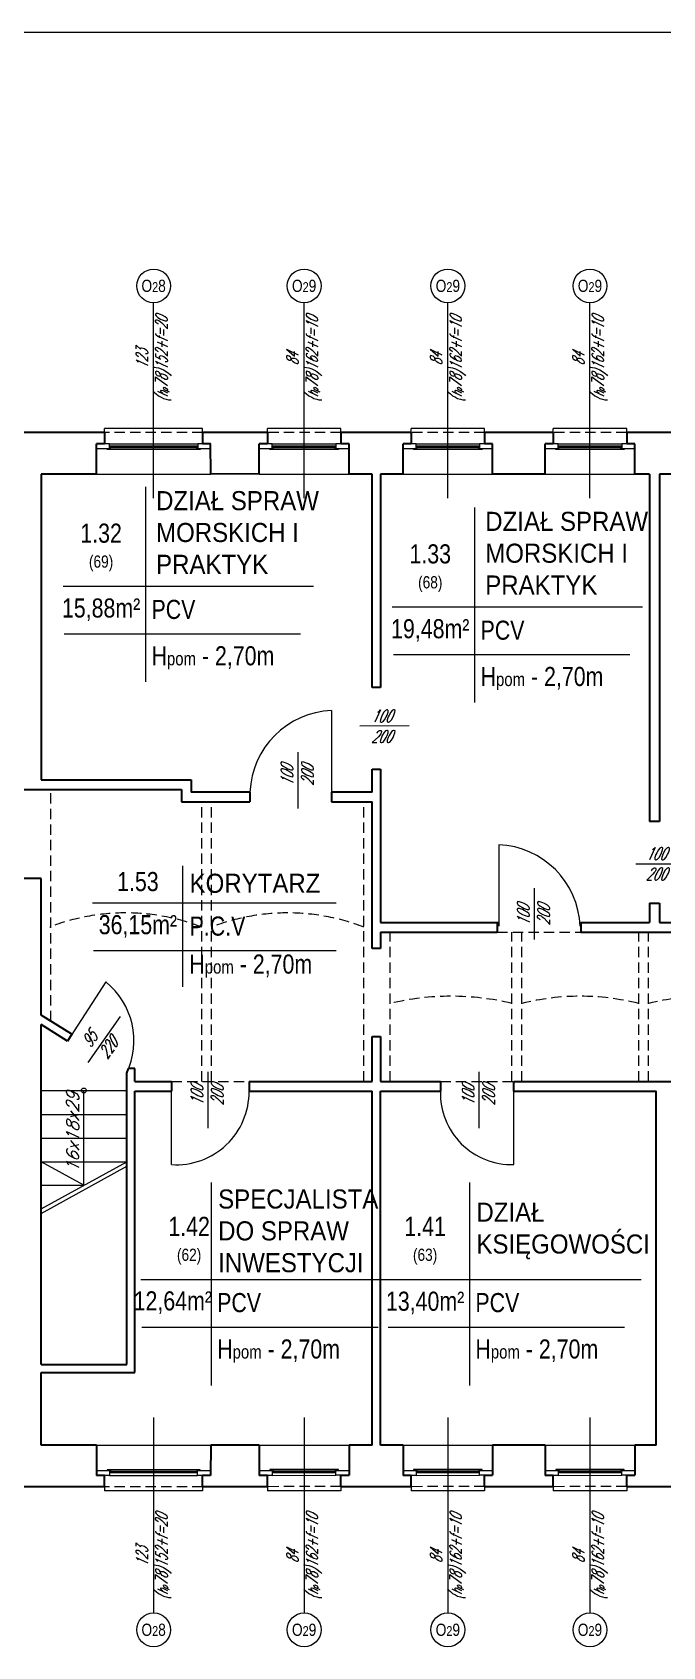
# Model space of a CAD drawing. Header units: millimetres. Extents: x -18485 to 40303, y -22087 to 35064.
# Drawn here: x 4046 to 4818, y 17702 to 19682 of the extents above; entities that cross this region are included whole.
import ezdxf

# ---------------------------------------------------------------- set-up
doc = ezdxf.new("R2010")
doc.units = ezdxf.units.MM
doc.linetypes.add('DASHED', pattern=[19.05, 12.7, -6.35])
for name, color, linetype, lineweight in [('01 parter - ściany', 2, 'Continuous', 25), ('03-01_okna', 5, 'Continuous', 15), ('03_drzwi', 1, 'Continuous', 0), ('04-1_widok', 251, 'Continuous', 5), ('04-2_nad', 251, 'DASHED', 5), ('05-03_opis', 10, 'Continuous', 5), ('inw03-02_schody', 6, 'Continuous', 5)]:
    doc.layers.add(name, color=color, linetype=linetype, lineweight=lineweight)
doc.styles.add('ariel', font='arial.ttf', dxfattribs={"width": 0.8})
doc.styles.add('ariel_wym', font='simplex.shx', dxfattribs={"width": 0.65, "oblique": 25})

msp = doc.modelspace()

# ---------------------------------------------------------------- linework, layer by layer
at = {"layer": '01 parter - ściany'}
for p, q in [((4134.2, 19191.5), (4005.3, 19191.5)), ((4134.2, 19191.6), (4134.2, 19177.6)), ((4254.2, 19191.6), (4254.2, 19177.6)), ((4333.8, 19191.5), (4254.2, 19191.5)), ((4333.8, 19191.5), (4333.8, 19177.5)), ((4509.9, 19191.5), (4423.8, 19191.5)), ((4423.8, 19191.5), (4423.8, 19177.5)), ((4509.9, 19191.5), (4509.9, 19177.5)), ((4684.2, 19191.5), (4599.9, 19191.5)), ((4599.9, 19191.5), (4599.9, 19177.5)), ((4684.2, 19191.5), (4684.2, 19177.5)), ((4861.2, 19191.5), (4774.2, 19191.5)), ((4774.2, 19191.5), (4774.2, 19177.5)), ((4124.3, 19140.6), (4124.3, 19177.6)), ((4134.2, 19177.6), (4124.3, 19177.6)), ((4264.2, 19177.6), (4254.2, 19177.6)), ((4264.3, 19140.6), (4264.2, 19177.6)), ((4264.3, 19140.6), (4264.2, 19177.6)), ((4323.8, 19140.4), (4323.8, 19177.5)), ((4333.8, 19177.5), (4323.8, 19177.5)), ((4433.8, 19177.5), (4423.8, 19177.5)), ((4433.8, 19140.5), (4433.8, 19177.5)), ((4433.8, 19140.5), (4433.8, 19177.5)), ((4500, 19140.4), (4500, 19177.5)), ((4509.9, 19177.5), (4500, 19177.5)), ((4609.9, 19177.5), (4599.9, 19177.5)), ((4609.9, 19140.5), (4609.9, 19177.5)), ((4609.9, 19140.5), (4609.9, 19177.5)), ((4674.2, 19140.4), (4674.2, 19177.5)), ((4684.2, 19177.5), (4674.2, 19177.5)), ((4784.1, 19177.5), (4774.2, 19177.5)), ((4784.2, 19140.5), (4784.2, 19177.5)), ((4784.2, 19140.5), (4784.2, 19177.5)), ((4124.3, 19140.5), (4056.3, 19140.5)), ((4056.3, 19140.5), (4056.3, 18765.5)), ((4323.8, 19140.4), (4264.3, 19140.6)), ((4462.3, 19140.5), (4433.8, 19140.5)), ((4462.3, 18878.5), (4462.3, 19140.5)), ((4500, 19140.5), (4472.3, 19140.5)), ((4472.3, 19140.5), (4472.3, 18878.5)), ((4674.2, 19140.5), (4609.9, 19140.5)), ((4802.3, 19140.5), (4784.2, 19140.5)), ((4802.3, 19140.5), (4802.3, 18714.3)), ((4851.2, 19140.5), (4814.3, 19140.5)), ((4814.3, 19140.5), (4814.3, 18714.3)), ((4472.3, 18878.5), (4462.3, 18878.5)), ((4462.3, 18750.5), (4462.3, 18778.5)), ((4462.3, 18778.5), (4472.3, 18778.5)), ((4472.3, 18778.5), (4472.3, 18590.5)), ((4005.3, 18753.5), (4056.3, 18753.5)), ((4056.3, 18765.5), (4228.4, 18765.5)), ((4056.3, 18753.5), (4228.3, 18753.5)), ((4228.3, 18753.5), (4228.3, 18738.5)), ((4228.4, 18765.5), (4240.4, 18765.5)), ((4240.4, 18765.5), (4240.4, 18750.5)), ((4228.3, 18738.5), (4312.3, 18738.5)), ((4312.3, 18750.5), (4240.4, 18750.5)), ((4312.3, 18750.5), (4312.3, 18738.5)), ((4462.3, 18750.5), (4412.3, 18750.5)), ((4412.3, 18750.5), (4412.3, 18738.5)), ((4412.3, 18738.5), (4462.3, 18738.5)), ((4462.3, 18558.5), (4462.3, 18738.5)), ((4814.3, 18714.3), (4802.3, 18714.3)), ((4056.3, 18644.5), (3573.3, 18644.5)), ((4056.3, 18477), (4056.3, 18644.5)), ((4802.3, 18614.3), (4802.3, 18590.5)), ((4802.3, 18614.3), (4814.3, 18614.3)), ((4814.3, 18614.3), (4814.3, 18590.5)), ((4472.3, 18590.5), (4617.3, 18590.5)), ((4472.3, 18578.5), (4615.6, 18578.5)), ((4472.3, 18578.5), (4472.3, 18558.5)), ((4615.6, 18590.5), (4615.6, 18578.5)), ((4718.1, 18590.5), (4802.3, 18590.5)), ((4718.1, 18590.5), (4718.1, 18578.5)), ((4718.1, 18578.5), (4981.7, 18578.5)), ((4814.3, 18590.5), (4983.2, 18590.5)), ((4472.3, 18558.5), (4462.3, 18558.5)), ((4094.1, 18453.5), (4056.3, 18477)), ((4056.3, 18048.5), (4056.3, 18465.3)), ((4056.3, 18456.5), (4056.3, 18465.3)), ((4088.7, 18445.1), (4056.3, 18465.2)), ((4094.1, 18453.5), (4088.7, 18445.1)), ((4462.3, 18395.5), (4462.3, 18450.5)), ((4462.3, 18450.5), (4472.3, 18450.5)), ((4472.3, 18450.5), (4472.3, 18395.5)), ((4161.3, 18405.5), (4163.4, 18411.5)), ((4161.3, 18395.5), (4161.3, 18405.5)), ((4161.3, 18048.5), (4161.3, 18395.5)), ((4171.3, 18411.5), (4163.4, 18411.5)), ((4171.3, 18395.5), (4171.3, 18411.5)), ((4171.3, 18395.5), (4216.3, 18395.5)), ((4216.3, 18395.5), (4216.3, 18383.5)), ((4311.3, 18395.5), (4462.3, 18395.5)), ((4311.3, 18395.5), (4311.3, 18383.5)), ((4472.3, 18395.5), (4545.8, 18395.5)), ((4545.8, 18395.5), (4545.8, 18383.5)), ((4635.8, 18395.5), (4873.7, 18395.5)), ((4635.8, 18383.5), (4635.8, 18395.5)), ((4171.3, 18383.5), (4216.3, 18383.5)), ((4171.3, 18038.5), (4171.3, 18383.5)), ((4311.3, 18383.5), (4462.3, 18383.5)), ((4462.3, 17949.5), (4462.3, 18383.5)), ((4472.3, 18383.5), (4545.8, 18383.5)), ((4472.3, 17949.5), (4472.3, 18383.5)), ((4635.8, 18383.5), (4810.3, 18383.5)), ((4810.3, 17949.5), (4810.3, 18383.5)), ((4056.3, 18048.5), (4161.3, 18048.5)), ((4056.3, 17949.5), (4056.3, 18038.5)), ((4056.3, 18038.5), (4171.3, 18038.5)), ((4124.3, 17949.5), (4056.3, 17949.5)), ((4124.3, 17949.3), (4124.3, 17912.3)), ((4323.8, 17949.5), (4264.3, 17949.5)), ((4264.3, 17949.3), (4264.2, 17912.3)), ((4264.3, 17949.3), (4264.2, 17912.3)), ((4323.8, 17949.5), (4323.8, 17912.4)), ((4462.3, 17949.5), (4433.8, 17949.5)), ((4433.8, 17949.5), (4433.8, 17912.5)), ((4433.8, 17949.5), (4433.8, 17912.5)), ((4500, 17949.5), (4472.3, 17949.5)), ((4500, 17949.5), (4500, 17912.4)), ((4674.2, 17949.5), (4609.9, 17949.5)), ((4609.9, 17949.5), (4609.9, 17912.5)), ((4609.9, 17949.5), (4609.9, 17912.5)), ((4674.2, 17949.5), (4674.2, 17912.4)), ((4810.3, 17949.5), (4784.2, 17949.5)), ((4784.2, 17949.5), (4784.2, 17912.5)), ((4784.2, 17949.5), (4784.2, 17912.5)), ((4134.2, 17912.3), (4124.3, 17912.3)), ((4134.2, 17898.3), (4134.2, 17912.3)), ((4254.2, 17898.3), (4254.2, 17912.3)), ((4264.2, 17912.3), (4254.2, 17912.3)), ((4333.8, 17912.4), (4323.8, 17912.4)), ((4333.8, 17898.5), (4333.8, 17912.4)), ((4423.8, 17898.4), (4423.8, 17912.5)), ((4433.8, 17912.4), (4423.8, 17912.4)), ((4509.9, 17912.4), (4500, 17912.4)), ((4509.9, 17898.5), (4509.9, 17912.4)), ((4599.9, 17898.4), (4599.9, 17912.5)), ((4609.9, 17912.4), (4599.9, 17912.4)), ((4684.2, 17912.4), (4674.2, 17912.4)), ((4684.2, 17898.4), (4684.2, 17912.4)), ((4774.2, 17898.4), (4774.2, 17912.5)), ((4784.1, 17912.4), (4774.2, 17912.4)), ((4134.2, 17898.5), (4005.3, 17898.5)), ((4333.8, 17898.5), (4254.2, 17898.5)), ((4509.9, 17898.5), (4423.8, 17898.5)), ((4684.2, 17898.4), (4599.9, 17898.4)), ((4861.2, 17898.4), (4774.2, 17898.4))]:
    msp.add_line(p, q, dxfattribs=at)
at = {"layer": '03-01_okna', "linetype": 'Continuous', "lineweight": 0}
for p, q in [((4134.2, 19191.5), (4134.2, 19196.5)), ((4254.3, 19196.5), (4134.2, 19196.5)), ((4254.3, 19191.5), (4254.3, 19196.5)), ((4333.8, 19191.5), (4333.8, 19196.5)), ((4423.8, 19196.5), (4333.8, 19196.5)), ((4423.8, 19191.5), (4423.8, 19196.5)), ((4509.9, 19191.5), (4509.9, 19196.5)), ((4600, 19196.5), (4509.9, 19196.5)), ((4600, 19191.5), (4600, 19196.5)), ((4684.2, 19191.5), (4684.2, 19196.5)), ((4774.2, 19196.5), (4684.2, 19196.5)), ((4774.2, 19191.5), (4774.2, 19196.5)), ((4140.3, 19177.6), (4248.3, 19177.6)), ((4248.3, 19174.6), (4140.3, 19174.6)), ((4141.3, 19170.6), (4141.3, 19174.6)), ((4247.3, 19173.1), (4141.3, 19173.1)), ((4247.3, 19172.6), (4141.3, 19172.6)), ((4247.3, 19170.6), (4247.3, 19174.6)), ((4339.8, 19177.6), (4417.8, 19177.6)), ((4417.8, 19174.6), (4339.8, 19174.6)), ((4340.8, 19170.6), (4340.8, 19174.6)), ((4416.8, 19173.1), (4340.8, 19173.1)), ((4416.8, 19172.6), (4340.8, 19172.6)), ((4416.8, 19170.6), (4416.8, 19174.6)), ((4516, 19177.6), (4593.9, 19177.6)), ((4593.9, 19174.6), (4516, 19174.6)), ((4517, 19170.6), (4517, 19174.6)), ((4592.9, 19173.1), (4517, 19173.1)), ((4592.9, 19172.6), (4517, 19172.6)), ((4592.9, 19170.6), (4592.9, 19174.6)), ((4690.2, 19177.6), (4768.2, 19177.6)), ((4768.2, 19174.6), (4690.2, 19174.6)), ((4691.2, 19170.6), (4691.2, 19174.6)), ((4767.2, 19173.1), (4691.2, 19173.1)), ((4767.2, 19172.6), (4691.2, 19172.6)), ((4767.2, 19170.6), (4767.2, 19174.6)), ((4248.2, 17915.3), (4140.3, 17915.3)), ((4140.3, 17912.3), (4248.2, 17912.3)), ((4141.3, 17919.3), (4141.3, 17915.3)), ((4247.2, 17917.3), (4141.3, 17917.3)), ((4247.2, 17916.8), (4141.3, 17916.8)), ((4247.2, 17919.3), (4247.2, 17915.3)), ((4417.8, 17915.5), (4339.8, 17915.4)), ((4339.8, 17912.4), (4417.8, 17912.5)), ((4340.8, 17919.4), (4340.8, 17915.4)), ((4416.8, 17917.5), (4340.8, 17917.4)), ((4416.8, 17917), (4340.8, 17916.9)), ((4416.8, 17919.5), (4416.8, 17915.5)), ((4593.9, 17915.5), (4516, 17915.4)), ((4516, 17912.4), (4593.9, 17912.5)), ((4517, 17919.4), (4517, 17915.4)), ((4592.9, 17917.5), (4517, 17917.4)), ((4592.9, 17917), (4517, 17916.9)), ((4592.9, 17919.5), (4592.9, 17915.5)), ((4768.2, 17915.5), (4690.2, 17915.4)), ((4690.2, 17912.4), (4768.2, 17912.5)), ((4691.2, 17919.4), (4691.2, 17915.4)), ((4767.2, 17917.5), (4691.2, 17917.4)), ((4767.2, 17917), (4691.2, 17916.9)), ((4767.2, 17919.5), (4767.2, 17915.5)), ((4134.2, 17898.5), (4134.2, 17893.5)), ((4254.3, 17893.5), (4134.2, 17893.5)), ((4254.3, 17898.5), (4254.3, 17893.5)), ((4333.8, 17898.5), (4333.8, 17893.5)), ((4423.8, 17893.6), (4333.8, 17893.5)), ((4423.8, 17898.6), (4423.8, 17893.6)), ((4509.9, 17898.5), (4509.9, 17893.5)), ((4600, 17893.6), (4509.9, 17893.5)), ((4600, 17898.6), (4600, 17893.6)), ((4684.2, 17898.5), (4684.2, 17893.5)), ((4774.2, 17893.6), (4684.2, 17893.5)), ((4774.2, 17898.6), (4774.2, 17893.6))]:
    msp.add_line(p, q, dxfattribs=at)
at = {"layer": '03-01_okna', "linetype": 'DASHED'}
for p, q in [((4254.3, 19191.5), (4134.2, 19191.5)), ((4423.8, 19191.5), (4333.8, 19191.5)), ((4600, 19191.5), (4509.9, 19191.5)), ((4774.2, 19191.5), (4684.2, 19191.5)), ((4254.3, 17898.5), (4134.2, 17898.5)), ((4423.8, 17898.6), (4333.8, 17898.5)), ((4600, 17898.6), (4509.9, 17898.5)), ((4774.2, 17898.6), (4684.2, 17898.5))]:
    msp.add_line(p, q, dxfattribs=at)
at = {"layer": '03-01_okna', "linetype": 'Continuous', "lineweight": 0}
for points in [[(4124.3, 19171.6), (4140.3, 19171.6), (4140.3, 19177.6), (4124.3, 19177.6)], [(4248.3, 19171.6), (4264.3, 19171.6), (4264.3, 19177.6), (4248.3, 19177.6)], [(4323.8, 19171.6), (4339.8, 19171.6), (4339.8, 19177.6), (4323.8, 19177.6)], [(4417.8, 19171.6), (4433.8, 19171.6), (4433.8, 19177.6), (4417.8, 19177.6)], [(4500, 19171.6), (4516, 19171.6), (4516, 19177.6), (4500, 19177.6)], [(4593.9, 19171.6), (4609.9, 19171.6), (4609.9, 19177.6), (4593.9, 19177.6)], [(4674.2, 19171.6), (4690.2, 19171.6), (4690.2, 19177.6), (4674.2, 19177.6)], [(4768.2, 19171.6), (4784.2, 19171.6), (4784.2, 19177.6), (4768.2, 19177.6)], [(4124.3, 17918.3), (4140.3, 17918.3), (4140.3, 17912.3), (4124.3, 17912.3)], [(4248.2, 17918.3), (4264.2, 17918.3), (4264.2, 17912.3), (4248.2, 17912.3)], [(4323.8, 17918.4), (4339.8, 17918.4), (4339.8, 17912.4), (4323.8, 17912.4)], [(4417.8, 17918.5), (4433.8, 17918.5), (4433.8, 17912.5), (4417.8, 17912.5)], [(4500, 17918.4), (4516, 17918.4), (4516, 17912.4), (4500, 17912.4)], [(4593.9, 17918.5), (4609.9, 17918.5), (4609.9, 17912.5), (4593.9, 17912.5)], [(4674.2, 17918.4), (4690.2, 17918.4), (4690.2, 17912.4), (4674.2, 17912.4)], [(4768.2, 17918.5), (4784.2, 17918.5), (4784.2, 17912.5), (4768.2, 17912.5)]]:
    msp.add_lwpolyline(points, close=True, dxfattribs=at)
for points in [[(4251.3, 19171.6), (4251.3, 19170.6), (4137.3, 19170.6), (4137.3, 19171.6)], [(4420.8, 19171.6), (4420.8, 19170.6), (4336.8, 19170.6), (4336.8, 19171.6)], [(4596.9, 19171.6), (4596.9, 19170.6), (4513, 19170.6), (4513, 19171.6)], [(4771.2, 19171.6), (4771.2, 19170.6), (4687.2, 19170.6), (4687.2, 19171.6)], [(4251.2, 17918.3), (4251.2, 17919.3), (4137.3, 17919.3), (4137.3, 17918.3)], [(4420.8, 17918.5), (4420.8, 17919.5), (4336.8, 17919.4), (4336.8, 17918.4)], [(4596.9, 17918.5), (4596.9, 17919.5), (4513, 17919.4), (4513, 17918.4)], [(4771.2, 17918.5), (4771.2, 17919.5), (4687.2, 17919.4), (4687.2, 17918.4)]]:
    msp.add_lwpolyline(points, dxfattribs=at)
at = {"layer": '03_drzwi'}
for p, q in [((4412.3, 18850.5), (4412.3, 18750.5)), ((4507.5, 18831.5), (4447.2, 18831.4)), ((4371.1, 18799.3), (4371.1, 18730.4)), ((4617.3, 18685.9), (4617.3, 18585.9)), ((4846.5, 18661.8), (4785.6, 18661.8)), ((4660.6, 18632.4), (4660.7, 18569.8)), ((4135.6, 18517.7), (4088.7, 18445.1)), ((4153.2, 18475.2), (4113.7, 18418.8)), ((4260.6, 18407.2), (4260.6, 18338.3)), ((4593.1, 18407.2), (4593.1, 18338.3)), ((4216.3, 18293.5), (4216.3, 18383.5)), ((4635.8, 18293.5), (4635.8, 18383.5))]:
    msp.add_line(p, q, dxfattribs=at)
for centre, radius, start, end in [((4416.6, 18746.2), 104.3, 92.3204, 177.6796), ((4613, 18581.6), 104.3, 2.3214, 87.6411), ((4077.1, 18445.2), 93.1, 334.7329, 51.1127), ((4222, 18382.6), 89.3, 266.3407, 0.563), ((4633.4, 18381.1), 87.6, 178.4245, 271.5755)]:
    msp.add_arc(centre, radius, start, end, dxfattribs=at)
at = {"layer": '04-1_widok'}
for p, q in [((2737.9, 19682.3), (5553.8, 19682.3)), ((4124.2, 19140.5), (4264.3, 19140.5)), ((4323.8, 19140.5), (4433.8, 19140.5)), ((4499.9, 19140.5), (4609.9, 19140.5)), ((4674.2, 19140.5), (4784.2, 19140.5)), ((4124.2, 17949.5), (4264.2, 17949.5)), ((4323.8, 17949.5), (4433.8, 17949.6)), ((4499.9, 17949.5), (4609.9, 17949.6)), ((4674.2, 17949.5), (4784.2, 17949.6))]:
    msp.add_line(p, q, dxfattribs=at)
at = {"layer": '04-2_nad'}
for p, q in [((4068.3, 18469.5), (4068.3, 18753.5)), ((4253.3, 18395.5), (4253.3, 18738.5)), ((4265.3, 18395.5), (4265.3, 18738.5)), ((4451.8, 18395.5), (4451.8, 18738.5)), ((4484.3, 18395.5), (4484.3, 18578.5)), ((4615.6, 18578.5), (4718.1, 18578.5)), ((4633.6, 18395.5), (4633.6, 18578.5)), ((4645.6, 18395.5), (4645.6, 18578.5)), ((4788.9, 18395.5), (4788.9, 18578.5)), ((4800.9, 18395.5), (4800.9, 18578.5)), ((4216.3, 18395.5), (4311.3, 18395.5)), ((4545.8, 18395.5), (4635.8, 18395.5))]:
    msp.add_line(p, q, dxfattribs=at)
for centre, radius, start, end in [((4160.1, 18342.7), 259.5, 68.9403, 111.0597), ((4358.6, 18342.7), 259.5, 68.9403, 111.0597), ((4559, 18181.4), 318.6, 76.452, 103.548), ((4717.3, 18206.6), 293.4, 75.8661, 104.1339), ((4872.6, 18206.6), 293.4, 75.8661, 104.1339)]:
    msp.add_arc(centre, radius, start, end, dxfattribs=at)
at = {"layer": '05-03_opis', "lineweight": 0}
for p, q in [((4194.3, 19110.9), (4194.3, 19350.5)), ((4378.8, 19110.9), (4378.8, 19350.5)), ((4555, 19110.9), (4555, 19350.5)), ((4729.2, 19110.9), (4729.2, 19350.5)), ((4194.3, 17983.2), (4194.3, 17743.6)), ((4378.8, 17983.2), (4378.8, 17743.6)), ((4555, 17983.2), (4555, 17743.6)), ((4729.2, 17983.2), (4729.2, 17743.6))]:
    msp.add_line(p, q, dxfattribs=at)
at = {"layer": '05-03_opis'}
for p, q in [((4184.4, 19124.8), (4184.4, 18885.6)), ((4587.8, 19099.4), (4587.8, 18860.2)), ((4083.4, 19002.9), (4390.2, 19002.9)), ((4486.8, 18977.5), (4793.7, 18977.5)), ((4084.8, 18944.5), (4374.5, 18944.5)), ((4488.3, 18919.1), (4778, 18919.1)), ((4229.5, 18659.8), (4229.5, 18511.7)), ((4119.4, 18614.5), (4418, 18614.5)), ((4120.5, 18556.1), (4418, 18556.1)), ((4264.9, 18271.4), (4264.9, 18022.6)), ((4581.5, 18271.4), (4581.5, 18022.6)), ((4178.5, 18152.7), (4489.8, 18152.7)), ((4480.5, 18152.7), (4791.9, 18152.7)), ((4179.9, 18094.3), (4469.6, 18094.3)), ((4482, 18094.3), (4771.7, 18094.3))]:
    msp.add_line(p, q, dxfattribs=at)
at = {"layer": '05-03_opis', "lineweight": 0}
for centre in [(4194.3, 19371.2), (4378.8, 19371.2), (4555, 19371.2), (4729.2, 19371.2), (4194.3, 17722.9), (4378.8, 17722.9), (4555, 17722.9), (4729.2, 17722.9)]:
    msp.add_circle(centre, 20.7, dxfattribs=at)
at = {"layer": 'inw03-02_schody'}
for p, q in [((4056.3, 18384.4), (4161.3, 18384.4)), ((4108.8, 18268.1), (4108.8, 18384.4)), ((4056.3, 18355.1), (4161.3, 18355.1)), ((4056.3, 18326.1), (4161.3, 18326.1)), ((4056.3, 18297.1), (4161.3, 18297.1)), ((4056.3, 18239.1), (4161.3, 18297.1)), ((4108.8, 18268.1), (4056.3, 18297.1)), ((4056.3, 18233.4), (4161.3, 18291.4)), ((4056.3, 18268.1), (4108.8, 18268.1))]:
    msp.add_line(p, q, dxfattribs=at)
msp.add_circle((4108.8, 18384.4), 3, dxfattribs=at)

# ---------------------------------------------------------------- texts
at = {"layer": '03_drzwi', "char_height": 15, "width": 160.59, "attachment_point": 1, "style": 'ariel_wym'}
for s, insert, rotation in [('100\\P200', (4461, 18851.1), 359.9915), ('100\\P200', (4350.4, 18758.1), 90), ('100\\P200', (4797.5, 18682.4), 359.9915), ('100\\P200', (4640, 18586.8), 90), ('95\\P220', (4104.6, 18444.7), 54.9791), ('100\\P200', (4239.9, 18365.8), 90), ('100\\P200', (4572.4, 18365.8), 90)]:
    msp.add_mtext(s, dxfattribs=dict(at, insert=insert, rotation=rotation))
at = {"layer": '05-03_opis', "lineweight": 0, "char_height": 15, "width": 75.194, "attachment_point": 5, "style": 'ariel'}
for s, insert in [('O{\\H0.8x;2}8', (4194.3, 19371.2)), ('O{\\H0.8x;2}9', (4378.8, 19371.2)), ('O{\\H0.8x;2}9', (4555, 19371.2)), ('O{\\H0.8x;2}9', (4729.2, 19371.2)), ('O{\\H0.8x;2}8', (4194.3, 17722.9)), ('O{\\H0.8x;2}9', (4378.8, 17722.9)), ('O{\\H0.8x;2}9', (4555, 17722.9)), ('O{\\H0.8x;2}9', (4729.2, 17722.9))]:
    msp.add_mtext(s, dxfattribs=dict(at, insert=insert))
at = {"layer": '05-03_opis', "lineweight": 0, "attachment_point": 5, "rotation": 90, "style": 'ariel_wym'}
for s, insert, char_height, width in [('123\\P({\\H0.8333x;h\\H0.6x;p}78)152+f=20', (4194.3, 19281.5), 14.4, 62.661), ('84\\P({\\H0.8333x;h\\H0.6x;p}78)162+f=10', (4378.8, 19281.5), 14.4, 62.661), ('84\\P({\\H0.8333x;h\\H0.6x;p}78)162+f=10', (4555, 19281.5), 14.4, 62.661), ('84\\P({\\H0.8333x;h\\H0.6x;p}78)162+f=10', (4729.2, 19281.5), 14.4, 62.661), ('{\\W1;16x18x29}', (4094.9, 18333), 15, 55), ('123\\P({\\H0.8333x;h\\H0.6x;p}78)152+f=20', (4194.3, 17812.6), 14.4, 62.661), ('84\\P({\\H0.8333x;h\\H0.6x;p}78)162+f=10', (4378.8, 17812.6), 14.4, 62.661), ('84\\P({\\H0.8333x;h\\H0.6x;p}78)162+f=10', (4555, 17812.6), 14.4, 62.661), ('84\\P({\\H0.8333x;h\\H0.6x;p}78)162+f=10', (4729.2, 17812.6), 14.4, 62.661)]:
    msp.add_mtext(s, dxfattribs=dict(at, insert=insert, char_height=char_height, width=width))
at = {"layer": '05-03_opis', "style": 'ariel'}
for s, insert, char_height, width, attachment_point in [('{\\fArial|b0|i0|c238|p34;\\W0.9;DZIAŁ SPRAW MORSKICH I\\PPRAKTYK}', (4197.3, 19068.8), 23.423, 356.637, 4), ('{\\fArial|b0|i0|c238|p34;\\W0.9;DZIAŁ SPRAW MORSKICH I\\PPRAKTYK}', (4600.8, 19043.4), 23.423, 356.637, 4), ('{\\fArial|b0|i0|c238|p34;1.32\\P\\H0.6404x;(69)}', (4129.9, 19050.4), 23.423, 108.913, 5), ('{\\fArial|b0|i0|c238|p34;1.33\\P\\H0.6404x;(68)}', (4533.4, 19025), 23.423, 108.913, 5), ('{\\fArial|b0|i0|c238|p34;15,88m²}', (4129.9, 18974), 23.423, 108.913, 5), (' PCV', (4184.4, 18974.3), 23.42, 322.789, 4), ('{\\fArial|b0|i0|c238|p34;19,48m²}', (4533.4, 18948.6), 23.423, 108.913, 5), (' PCV', (4587.8, 18948.8), 23.42, 322.789, 4), ('{\\fArial|b0|i0|c238|p34; H\\H0.7x;pom\\H1.429x; - 2,70m}', (4184.4, 18915.1), 23.423, 322.789, 4), ('{\\fArial|b0|i0|c238|p34; H\\H0.7x;pom\\H1.429x; - 2,70m}', (4587.8, 18889.7), 23.423, 322.789, 4), ('{\\fArial|b0|i0|c238|p34;1.53}', (4175, 18640.5), 23.423, 108.913, 5), ('\\W0.9;{\\fArial|b0|i0|c238|p34;KORYTARZ}', (4238.4, 18638.4), 23.423, 356.637, 4), ('{\\fArial|b0|i0|c238|p34;36,15m²}', (4175, 18585.6), 23.423, 108.913, 5), ('{\\fArial|b0|i0|c238|p34;P.C.V}', (4238.4, 18585.9), 23.423, 322.789, 4), ('{\\fArial|b0|i0|c238|p34; H\\H0.7x;pom\\H1.429x; - 2,70m}', (4230.8, 18537), 23.423, 322.789, 4), ('{\\fArial|b0|i0|c238|p34;\\W0.9;SPECJALISTA \\PDO SPRAW\\PINWESTYCJI}', (4273.4, 18212.1), 23.423, 356.637, 4), ('{\\fArial|b0|i0|c238|p34;\\W0.9;DZIAŁ \\PKSIĘGOWOŚCI}', (4590, 18212.1), 23.423, 356.637, 4), ('{\\fArial|b0|i0|c238|p34;1.42\\P\\H0.6404x;(62)}', (4237.8, 18200.2), 23.423, 108.913, 5), ('{\\fArial|b0|i0|c238|p34;1.41\\P\\H0.6404x;(63)}', (4527.1, 18200.2), 23.423, 108.913, 5), ('{\\fArial|b0|i0|c238|p34;12,64m²}', (4217.8, 18124.2), 23.423, 108.913, 5), ('{\\fArial|b0|i0|c238|p34;13,40m²}', (4527.1, 18123.8), 23.423, 108.913, 5), (' PCV', (4264.9, 18124.1), 23.42, 322.789, 4), (' PCV', (4581.5, 18124.1), 23.42, 322.789, 4), ('{\\fArial|b0|i0|c238|p34; H\\H0.7x;pom\\H1.429x; - 2,70m}', (4264.9, 18064.9), 23.423, 322.789, 4), ('{\\fArial|b0|i0|c238|p34; H\\H0.7x;pom\\H1.429x; - 2,70m}', (4581.5, 18064.9), 23.423, 322.789, 4)]:
    msp.add_mtext(s, dxfattribs=dict(at, insert=insert, char_height=char_height, width=width, attachment_point=attachment_point))

doc.saveas('drawing.dxf')
